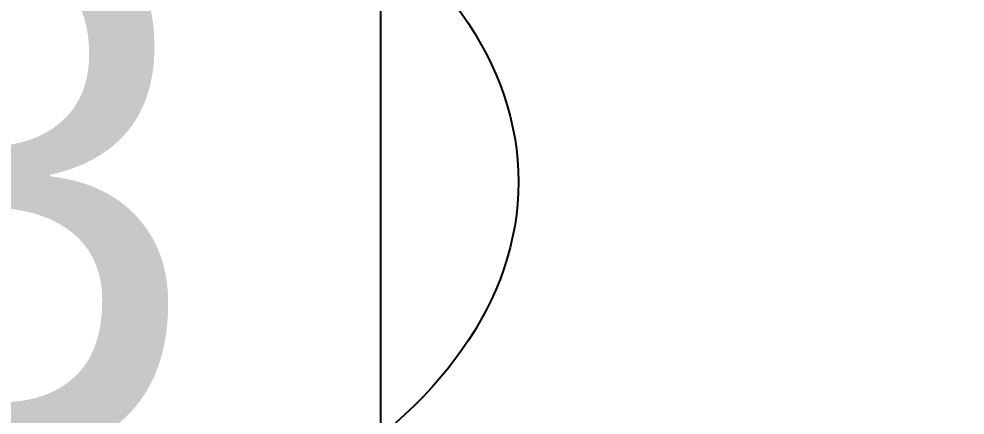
# Model space of a CAD drawing. Header units: millimetres. Extents: x 0 to 253659, y 0 to 59400.
# Drawn here: x 62848.5 to 63111.2, y 50430.5 to 50540.6 of the extents above; entities that cross this region are included whole.
import ezdxf
from ezdxf.enums import TextEntityAlignment as Align

# ---------------------------------------------------------------- set-up
doc = ezdxf.new("R2010")
doc.units = ezdxf.units.MM
doc.header["$LTSCALE"] = 200
doc.header["$MEASUREMENT"] = 0
doc.layers.get('0').update_dxf_attribs({"linetype": 'CONTINUOUS'})
for name, color, linetype in [('1', 1, 'CONTINUOUS'), ('A-벽', 7, 'CONTINUOUS'), ('주방기구-기호', 9, 'CONTINUOUS')]:
    doc.layers.add(name, color=color, linetype=linetype)
doc.styles.add('MRS', font='NGULIM.TTF', dxfattribs={"height": 150})
doc.styles.get("Standard").update_dxf_attribs({"font": ''})
doc.styles.get('Standard').set_extended_font_data('Gulim')

# ---------------------------------------------------------------- blocks, each defined once
blk = doc.blocks.new('번호23', base_point=(103885.07, 85474.01))
at = {"color": 4}
blk.add_ellipse((103885.07, 85474.01), major_axis=(200, 0), ratio=0.6, dxfattribs=at)
at = {"style": 'MRS'}
blk.add_text('23', height=150, dxfattribs=at).set_placement((103885.07, 85474.01), align=Align.MIDDLE_CENTER)

msp = doc.modelspace()

# ---------------------------------------------------------------- linework, layer by layer
at = {"layer": '1'}
msp.add_line((62948.859, 53409.695), (62948.859, 39609.695), dxfattribs=at)

# ---------------------------------------------------------------- block references
at = {"layer": '주방기구-기호'}
msp.add_blockref('번호23', (62787.17, 50495.294), dxfattribs=at)

# ---------------------------------------------------------------- texts
at = {"layer": 'A-벽', "insert": (56860.275, 56025.894), "char_height": 20000, "attachment_point": 1}
msp.add_mtext_dynamic_manual_height_columns('2', width=367.11901, gutter_width=12.5, heights=[0], dxfattribs=at)

doc.saveas('drawing.dxf')
